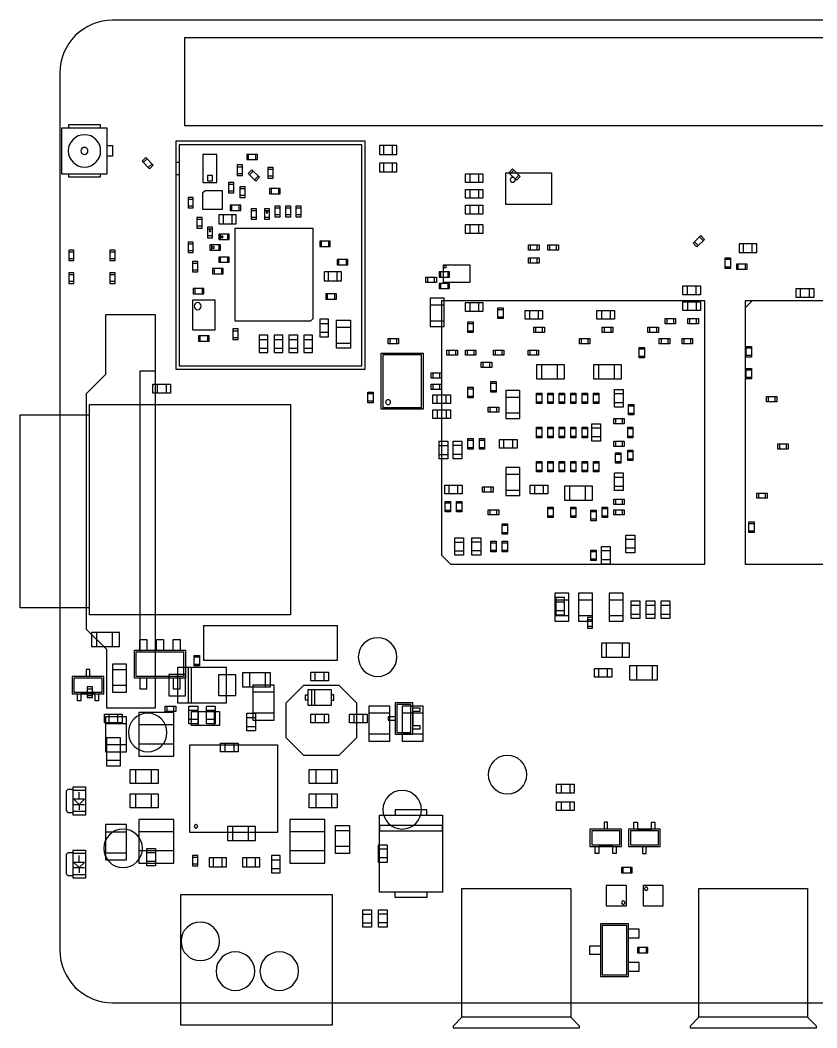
# Model space of a CAD drawing. Header units: centimetres. Extents: x 13.7 to 100.6, y 5.5 to 64.7.
# Drawn here: x 13.72 to 18.26, y 27.96 to 33.71 of the extents above; entities that cross this region are included whole.
import ezdxf

# ---------------------------------------------------------------- set-up
doc = ezdxf.new("R2010")
doc.units = ezdxf.units.CM
doc.header["$LTSCALE"] = 25.4
doc.layers.add('Electronics', color=7, linetype='Continuous', true_color=0xd2359c)

msp = doc.modelspace()

# ---------------------------------------------------------------- linework, layer by layer
at = {"layer": 'Electronics'}
for points in [[(14.2452, 28.1072), (22.1452, 28.1072, 0.414214), (22.4452, 28.4072), (22.4452, 33.4072, 0.414214), (22.1452, 33.7072), (14.2452, 33.7072, 0.414214), (13.9452, 33.4072), (13.9452, 28.4072, 0.414214)], [(15.1302, 32.6122, 1), (15.1202, 32.6122, 1)], [(14.8052, 32.5072, 1), (14.7952, 32.5072, 1)], [(14.8752, 32.4722, 1), (14.8652, 32.4722, 1)], [(14.8252, 32.4122, 1), (14.8152, 32.4122, 1)], [(16.1473, 32.3022, 1), (16.1332, 32.3022, 1)], [(14.7502, 32.0772, 1), (14.7102, 32.0772, 1)], [(15.8294, 31.5297, 1), (15.8011, 31.5297, 1)], [(14.7302, 29.1122, 1), (14.7102, 29.1122, 1)], [(17.2952, 28.7572, 1), (17.2752, 28.7572, 1)], [(17.1652, 28.6772, 1), (17.1452, 28.6772, 1)]]:
    msp.add_lwpolyline(points, format="xyb", close=True, dxfattribs=at)
for points in [[(14.6552, 33.1072), (19.7352, 33.1072), (19.7352, 33.6072), (14.6552, 33.6072), (14.6552, 33.1072)], [(14.2152, 32.8322), (14.2152, 33.0922), (13.9552, 33.0922), (13.9552, 32.8322), (14.2152, 32.8322)], [(13.9952, 33.0922), (13.9952, 33.1122), (14.1752, 33.1122), (14.1752, 33.0922)], [(14.2152, 32.9922), (14.2452, 32.9922), (14.2452, 32.9322), (14.2152, 32.9322)], [(14.6052, 31.7172), (15.6852, 31.7172), (15.6852, 33.0172), (14.6052, 33.0172), (14.6052, 31.7172)], [(14.6252, 31.7372), (15.6652, 31.7372), (15.6652, 32.9972), (14.6252, 32.9972), (14.6252, 31.7372)], [(15.7652, 32.9922), (15.7652, 32.9422), (15.8652, 32.9422), (15.8652, 32.9922), (15.7652, 32.9922)], [(15.7902, 32.9422), (15.7902, 32.9922)], [(15.8402, 32.9422), (15.8402, 32.9922)], [(14.4134, 32.9028), (14.4559, 32.8604), (14.4771, 32.8816), (14.4346, 32.924), (14.4134, 32.9028)], [(14.4205, 32.8958), (14.4417, 32.917)], [(14.8402, 32.9422), (14.7602, 32.9422), (14.7602, 32.7822), (14.8402, 32.7822), (14.8402, 32.9422)], [(15.0702, 32.9422), (15.0102, 32.9422), (15.0102, 32.9122), (15.0702, 32.9122), (15.0702, 32.9422)], [(15.0202, 32.9122), (15.0202, 32.9422)], [(15.0602, 32.9422), (15.0602, 32.9122)], [(14.47, 32.8887), (14.4488, 32.8675)], [(14.6052, 32.8972), (14.6252, 32.8972)], [(14.9852, 32.8222), (14.9852, 32.8822), (14.9552, 32.8822), (14.9552, 32.8222), (14.9852, 32.8222)], [(14.9552, 32.8722), (14.9852, 32.8722)], [(15.0821, 32.8116), (15.0396, 32.854), (15.0184, 32.8328), (15.0609, 32.7904), (15.0821, 32.8116)], [(15.1602, 32.8072), (15.1602, 32.8672), (15.1302, 32.8672), (15.1302, 32.8072), (15.1602, 32.8072)], [(15.1302, 32.8572), (15.1602, 32.8572)], [(15.7652, 32.8922), (15.7652, 32.8422), (15.8652, 32.8422), (15.8652, 32.8922), (15.7652, 32.8922)], [(15.7902, 32.8422), (15.7902, 32.8922)], [(15.8402, 32.8422), (15.8402, 32.8922)], [(16.5671, 32.8166), (16.5246, 32.859), (16.5034, 32.8378), (16.5459, 32.7954), (16.5671, 32.8166)], [(16.5105, 32.8308), (16.5317, 32.852)], [(14.1752, 32.8322), (14.1752, 32.8122), (13.9952, 32.8122), (13.9952, 32.8322)], [(14.6052, 32.8272), (14.6252, 32.8272)], [(14.9852, 32.8322), (14.9552, 32.8322)], [(15.0255, 32.8258), (15.0467, 32.847)], [(15.075, 32.8187), (15.0538, 32.7975)], [(15.1602, 32.8172), (15.1302, 32.8172)], [(16.2552, 32.7822), (16.2552, 32.8322), (16.3552, 32.8322), (16.3552, 32.7822), (16.2552, 32.7822)], [(16.2802, 32.8322), (16.2802, 32.7822)], [(16.3302, 32.8322), (16.3302, 32.7822)], [(16.7452, 32.8372), (16.7452, 32.6572), (16.4852, 32.6572), (16.4852, 32.8372), (16.7452, 32.8372)], [(16.56, 32.8237), (16.5388, 32.8025)], [(14.7602, 32.7247), (14.7727, 32.7372), (14.8702, 32.7372), (14.8702, 32.6272), (14.7602, 32.6272), (14.7602, 32.7247)], [(14.9352, 32.7222), (14.9352, 32.7822), (14.9052, 32.7822), (14.9052, 32.7222), (14.9352, 32.7222)], [(14.9052, 32.7722), (14.9352, 32.7722)], [(14.9702, 32.7572), (14.9702, 32.6972), (15.0002, 32.6972), (15.0002, 32.7572), (14.9702, 32.7572)], [(14.9702, 32.7472), (15.0002, 32.7472)], [(15.1402, 32.7172), (15.2002, 32.7172), (15.2002, 32.7472), (15.1402, 32.7472), (15.1402, 32.7172)], [(15.1502, 32.7172), (15.1502, 32.7472)], [(15.1902, 32.7472), (15.1902, 32.7172)], [(16.2552, 32.6922), (16.2552, 32.7422), (16.3552, 32.7422), (16.3552, 32.6922), (16.2552, 32.6922)], [(16.2802, 32.7422), (16.2802, 32.6922)], [(16.3302, 32.7422), (16.3302, 32.6922)], [(14.6752, 32.6972), (14.6752, 32.6372), (14.7052, 32.6372), (14.7052, 32.6972), (14.6752, 32.6972)], [(14.6752, 32.6872), (14.7052, 32.6872)], [(14.9352, 32.7322), (14.9052, 32.7322)], [(15.0002, 32.7072), (14.9702, 32.7072)], [(14.7052, 32.6472), (14.6752, 32.6472)], [(14.9152, 32.6222), (14.9752, 32.6222), (14.9752, 32.6522), (14.9152, 32.6522), (14.9152, 32.6222)], [(14.9252, 32.6222), (14.9252, 32.6522)], [(14.9652, 32.6522), (14.9652, 32.6222)], [(15.0352, 32.6322), (15.0352, 32.5722), (15.0652, 32.5722), (15.0652, 32.6322), (15.0352, 32.6322)], [(15.0352, 32.6222), (15.0652, 32.6222)], [(15.1102, 32.6322), (15.1102, 32.5722), (15.1402, 32.5722), (15.1402, 32.6322), (15.1102, 32.6322)], [(15.1102, 32.6222), (15.1402, 32.6222)], [(15.2002, 32.5872), (15.2002, 32.6472), (15.1702, 32.6472), (15.1702, 32.5872), (15.2002, 32.5872)], [(15.1702, 32.6372), (15.2002, 32.6372)], [(15.2602, 32.5872), (15.2602, 32.6472), (15.2302, 32.6472), (15.2302, 32.5872), (15.2602, 32.5872)], [(15.2302, 32.6372), (15.2602, 32.6372)], [(15.3202, 32.5872), (15.3202, 32.6472), (15.2902, 32.6472), (15.2902, 32.5872), (15.3202, 32.5872)], [(15.2902, 32.6372), (15.3202, 32.6372)], [(16.2552, 32.6022), (16.2552, 32.6522), (16.3552, 32.6522), (16.3552, 32.6022), (16.2552, 32.6022)], [(16.2802, 32.6522), (16.2802, 32.6022)], [(16.3302, 32.6522), (16.3302, 32.6022)], [(14.7552, 32.5222), (14.7552, 32.5822), (14.7252, 32.5822), (14.7252, 32.5222), (14.7552, 32.5222)], [(14.7252, 32.5722), (14.7552, 32.5722)], [(14.9502, 32.5472), (14.9502, 32.5972), (14.8502, 32.5972), (14.8502, 32.5472), (14.9502, 32.5472)], [(14.8752, 32.5972), (14.8752, 32.5472)], [(14.9252, 32.5972), (14.9252, 32.5472)], [(15.0652, 32.5822), (15.0352, 32.5822)], [(15.1402, 32.5822), (15.1102, 32.5822)], [(15.2002, 32.5972), (15.1702, 32.5972)], [(15.2602, 32.5972), (15.2302, 32.5972)], [(15.3202, 32.5972), (15.2902, 32.5972)], [(14.7552, 32.5322), (14.7252, 32.5322)], [(14.7852, 32.5272), (14.7852, 32.4672), (14.8152, 32.4672), (14.8152, 32.5272), (14.7852, 32.5272)], [(14.7852, 32.5172), (14.8152, 32.5172)], [(15.3887, 32.5207), (14.9417, 32.5207), (14.9417, 31.9937), (15.3753, 31.9937), (15.3887, 32.0072), (15.3887, 32.5207)], [(16.2552, 32.4922), (16.2552, 32.5422), (16.3552, 32.5422), (16.3552, 32.4922), (16.2552, 32.4922)], [(16.2802, 32.5422), (16.2802, 32.4922)], [(16.3302, 32.5422), (16.3302, 32.4922)], [(14.8152, 32.4772), (14.7852, 32.4772)], [(14.8502, 32.4572), (14.9102, 32.4572), (14.9102, 32.4872), (14.8502, 32.4872), (14.8502, 32.4572)], [(14.8602, 32.4572), (14.8602, 32.4872)], [(14.9002, 32.4872), (14.9002, 32.4572)], [(17.5746, 32.4154), (17.6171, 32.4578), (17.5959, 32.479), (17.5534, 32.4366), (17.5746, 32.4154)], [(17.5888, 32.472), (17.61, 32.4508)], [(13.9952, 32.3972), (13.9952, 32.3372), (14.0252, 32.3372), (14.0252, 32.3972), (13.9952, 32.3972)], [(14.2302, 32.3972), (14.2302, 32.3372), (14.2602, 32.3372), (14.2602, 32.3972), (14.2302, 32.3972)], [(14.6752, 32.4422), (14.6752, 32.3822), (14.7052, 32.3822), (14.7052, 32.4422), (14.6752, 32.4422)], [(14.6752, 32.4322), (14.7052, 32.4322)], [(14.7052, 32.3922), (14.6752, 32.3922)], [(14.8002, 32.3972), (14.8602, 32.3972), (14.8602, 32.4272), (14.8002, 32.4272), (14.8002, 32.3972)], [(14.8102, 32.3972), (14.8102, 32.4272)], [(14.8502, 32.4272), (14.8502, 32.3972)], [(15.4252, 32.4172), (15.4852, 32.4172), (15.4852, 32.4472), (15.4252, 32.4472), (15.4252, 32.4172)], [(15.4352, 32.4172), (15.4352, 32.4472)], [(15.4752, 32.4472), (15.4752, 32.4172)], [(16.6752, 32.3972), (16.6152, 32.3972), (16.6152, 32.4272), (16.6752, 32.4272), (16.6752, 32.3972)], [(16.6252, 32.4272), (16.6252, 32.3972)], [(16.6652, 32.3972), (16.6652, 32.4272)], [(16.7852, 32.3972), (16.7252, 32.3972), (16.7252, 32.4272), (16.7852, 32.4272), (16.7852, 32.3972)], [(16.7352, 32.4272), (16.7352, 32.3972)], [(16.7752, 32.3972), (16.7752, 32.4272)], [(17.5817, 32.4225), (17.5605, 32.4437)], [(17.8152, 32.4322), (17.8152, 32.3822), (17.9152, 32.3822), (17.9152, 32.4322), (17.8152, 32.4322)], [(17.8402, 32.3822), (17.8402, 32.4322)], [(17.8902, 32.3822), (17.8902, 32.4322)], [(13.9952, 32.3872), (14.0252, 32.3872)], [(14.0252, 32.3472), (13.9952, 32.3472)], [(14.2302, 32.3872), (14.2602, 32.3872)], [(14.2602, 32.3472), (14.2302, 32.3472)], [(14.9102, 32.3572), (14.8502, 32.3572), (14.8502, 32.3272), (14.9102, 32.3272), (14.9102, 32.3572)], [(14.8602, 32.3272), (14.8602, 32.3572)], [(14.9002, 32.3572), (14.9002, 32.3272)], [(15.5252, 32.3122), (15.5852, 32.3122), (15.5852, 32.3422), (15.5252, 32.3422), (15.5252, 32.3122)], [(15.5352, 32.3122), (15.5352, 32.3422)], [(15.5752, 32.3422), (15.5752, 32.3122)], [(16.6752, 32.3222), (16.6152, 32.3222), (16.6152, 32.3522), (16.6752, 32.3522), (16.6752, 32.3222)], [(16.6252, 32.3522), (16.6252, 32.3222)], [(16.6652, 32.3222), (16.6652, 32.3522)], [(17.7352, 32.2922), (17.7352, 32.3522), (17.7652, 32.3522), (17.7652, 32.2922), (17.7352, 32.2922)], [(17.7652, 32.3422), (17.7352, 32.3422)], [(14.7002, 32.3322), (14.7002, 32.2722), (14.7302, 32.2722), (14.7302, 32.3322), (14.7002, 32.3322)], [(14.7002, 32.3222), (14.7302, 32.3222)], [(14.7302, 32.2822), (14.7002, 32.2822)], [(14.8752, 32.2922), (14.8152, 32.2922), (14.8152, 32.2622), (14.8752, 32.2622), (14.8752, 32.2922)], [(14.8252, 32.2622), (14.8252, 32.2922)], [(14.8652, 32.2922), (14.8652, 32.2622)], [(16.2802, 32.3122), (16.2802, 32.2122), (16.1302, 32.2122), (16.1302, 32.3122), (16.2802, 32.3122)], [(17.7352, 32.3022), (17.7652, 32.3022)], [(17.8002, 32.2872), (17.8602, 32.2872), (17.8602, 32.3172), (17.8002, 32.3172), (17.8002, 32.2872)], [(17.8102, 32.2872), (17.8102, 32.3172)], [(17.8502, 32.3172), (17.8502, 32.2872)], [(13.9952, 32.2672), (13.9952, 32.2072), (14.0252, 32.2072), (14.0252, 32.2672), (13.9952, 32.2672)], [(13.9952, 32.2572), (14.0252, 32.2572)], [(14.2302, 32.2672), (14.2302, 32.2072), (14.2602, 32.2072), (14.2602, 32.2672), (14.2302, 32.2672)], [(14.2302, 32.2572), (14.2602, 32.2572)], [(15.4502, 32.2722), (15.4502, 32.2222), (15.5502, 32.2222), (15.5502, 32.2722), (15.4502, 32.2722)], [(15.4752, 32.2222), (15.4752, 32.2722)], [(15.5252, 32.2222), (15.5252, 32.2722)], [(16.0302, 32.2422), (16.0902, 32.2422), (16.0902, 32.2122), (16.0302, 32.2122), (16.0302, 32.2422)], [(16.0402, 32.2422), (16.0402, 32.2122)], [(16.0802, 32.2122), (16.0802, 32.2422)], [(16.1652, 32.2722), (16.1052, 32.2722), (16.1052, 32.2422), (16.1652, 32.2422), (16.1652, 32.2722)], [(16.1152, 32.2422), (16.1152, 32.2722)], [(16.1552, 32.2722), (16.1552, 32.2422)], [(14.0252, 32.2172), (13.9952, 32.2172)], [(14.2602, 32.2172), (14.2302, 32.2172)], [(14.7652, 32.1772), (14.7052, 32.1772), (14.7052, 32.1472), (14.7652, 32.1472), (14.7652, 32.1772)], [(14.7152, 32.1472), (14.7152, 32.1772)], [(14.7552, 32.1772), (14.7552, 32.1472)], [(16.1652, 32.2072), (16.1052, 32.2072), (16.1052, 32.1772), (16.1652, 32.1772), (16.1652, 32.2072)], [(16.1152, 32.1772), (16.1152, 32.2072)], [(16.1552, 32.2072), (16.1552, 32.1772)], [(17.5952, 32.1922), (17.5952, 32.1422), (17.4952, 32.1422), (17.4952, 32.1922), (17.5952, 32.1922)], [(17.5202, 32.1422), (17.5202, 32.1922)], [(17.5702, 32.1422), (17.5702, 32.1922)], [(18.2402, 32.1772), (18.2402, 32.1272), (18.1402, 32.1272), (18.1402, 32.1772), (18.2402, 32.1772)], [(18.1652, 32.1272), (18.1652, 32.1772)], [(18.2152, 32.1272), (18.2152, 32.1772)], [(14.7002, 31.9422), (14.8302, 31.9422), (14.8302, 32.1122), (14.7002, 32.1122), (14.7002, 31.9422)], [(15.4602, 32.1172), (15.5202, 32.1172), (15.5202, 32.1472), (15.4602, 32.1472), (15.4602, 32.1172)], [(15.4702, 32.1172), (15.4702, 32.1472)], [(15.5102, 32.1472), (15.5102, 32.1172)], [(16.0552, 32.1222), (16.0552, 31.9622), (16.1352, 31.9622), (16.1352, 32.1222), (16.0552, 32.1222)], [(17.6202, 30.6072), (17.6202, 32.1072), (16.1202, 32.1072), (16.1202, 30.6578), (16.1708, 30.6072), (17.6202, 30.6072)], [(17.8502, 32.1072), (17.8502, 32.0672), (17.8902, 32.1072), (17.8502, 32.1072)], [(17.8502, 30.6072), (19.0002, 30.6072), (19.0002, 32.1072), (17.8502, 32.1072), (17.8502, 30.6072)], [(16.1352, 32.0822), (16.0552, 32.0822)], [(16.2552, 32.0472), (16.2552, 32.0972), (16.3552, 32.0972), (16.3552, 32.0472), (16.2552, 32.0472)], [(16.2802, 32.0972), (16.2802, 32.0472)], [(16.3302, 32.0972), (16.3302, 32.0472)], [(16.4402, 32.0072), (16.4402, 32.0672), (16.4702, 32.0672), (16.4702, 32.0072), (16.4402, 32.0072)], [(16.4702, 32.0572), (16.4402, 32.0572)], [(16.5952, 32.0022), (16.5952, 32.0522), (16.6952, 32.0522), (16.6952, 32.0022), (16.5952, 32.0022)], [(16.6202, 32.0522), (16.6202, 32.0022)], [(16.6702, 32.0522), (16.6702, 32.0022)], [(17.0052, 32.0022), (17.0052, 32.0522), (17.1052, 32.0522), (17.1052, 32.0022), (17.0052, 32.0022)], [(17.0302, 32.0522), (17.0302, 32.0022)], [(17.0802, 32.0522), (17.0802, 32.0022)], [(17.4952, 32.0522), (17.4952, 32.1022), (17.5952, 32.1022), (17.5952, 32.0522), (17.4952, 32.0522)], [(17.5202, 32.1022), (17.5202, 32.0522)], [(17.5702, 32.1022), (17.5702, 32.0522)], [(14.4902, 32.0272), (14.2052, 32.0272), (14.2052, 31.6872), (14.0952, 31.5772), (14.0952, 30.2372), (14.2102, 30.1222), (14.2102, 29.7872), (14.4902, 29.7872), (14.4902, 32.0272)], [(15.4252, 31.9022), (15.4752, 31.9022), (15.4752, 32.0022), (15.4252, 32.0022), (15.4252, 31.9022)], [(15.6002, 31.9972), (15.6002, 31.8372), (15.5202, 31.8372), (15.5202, 31.9972), (15.6002, 31.9972)], [(16.1352, 31.9922), (16.0552, 31.9922)], [(16.4402, 32.0172), (16.4702, 32.0172)], [(17.4527, 31.9772), (17.3927, 31.9772), (17.3927, 32.0072), (17.4527, 32.0072), (17.4527, 31.9772)], [(17.4027, 32.0072), (17.4027, 31.9772)], [(17.4427, 31.9772), (17.4427, 32.0072)], [(17.5227, 32.0072), (17.5827, 32.0072), (17.5827, 31.9772), (17.5227, 31.9772), (17.5227, 32.0072)], [(17.5327, 32.0072), (17.5327, 31.9772)], [(17.5727, 31.9772), (17.5727, 32.0072)], [(14.9302, 31.9472), (14.9302, 31.8872), (14.9602, 31.8872), (14.9602, 31.9472), (14.9302, 31.9472)], [(14.9302, 31.9372), (14.9602, 31.9372)], [(15.4752, 31.9772), (15.4252, 31.9772)], [(15.5202, 31.9572), (15.6002, 31.9572)], [(16.2702, 31.9272), (16.2702, 31.9872), (16.3002, 31.9872), (16.3002, 31.9272), (16.2702, 31.9272)], [(16.3002, 31.9772), (16.2702, 31.9772)], [(16.2702, 31.9372), (16.3002, 31.9372)], [(16.6452, 31.9572), (16.7052, 31.9572), (16.7052, 31.9272), (16.6452, 31.9272), (16.6452, 31.9572)], [(16.6552, 31.9572), (16.6552, 31.9272)], [(16.6952, 31.9272), (16.6952, 31.9572)], [(17.0352, 31.9572), (17.0952, 31.9572), (17.0952, 31.9272), (17.0352, 31.9272), (17.0352, 31.9572)], [(17.0452, 31.9572), (17.0452, 31.9272)], [(17.0852, 31.9272), (17.0852, 31.9572)], [(17.2952, 31.9572), (17.3552, 31.9572), (17.3552, 31.9272), (17.2952, 31.9272), (17.2952, 31.9572)], [(17.3052, 31.9572), (17.3052, 31.9272)], [(17.3452, 31.9272), (17.3452, 31.9572)], [(14.7952, 31.9072), (14.7352, 31.9072), (14.7352, 31.8772), (14.7952, 31.8772), (14.7952, 31.9072)], [(14.7452, 31.8772), (14.7452, 31.9072)], [(14.7852, 31.9072), (14.7852, 31.8772)], [(14.9602, 31.8972), (14.9302, 31.8972)], [(15.1302, 31.9122), (15.0802, 31.9122), (15.0802, 31.8122), (15.1302, 31.8122), (15.1302, 31.9122)], [(15.0802, 31.8872), (15.1302, 31.8872)], [(15.2152, 31.9122), (15.1652, 31.9122), (15.1652, 31.8122), (15.2152, 31.8122), (15.2152, 31.9122)], [(15.1652, 31.8872), (15.2152, 31.8872)], [(15.3002, 31.9122), (15.2502, 31.9122), (15.2502, 31.8122), (15.3002, 31.8122), (15.3002, 31.9122)], [(15.2502, 31.8872), (15.3002, 31.8872)], [(15.3852, 31.9122), (15.3352, 31.9122), (15.3352, 31.8122), (15.3852, 31.8122), (15.3852, 31.9122)], [(15.3352, 31.8872), (15.3852, 31.8872)], [(15.4752, 31.9272), (15.4252, 31.9272)], [(15.8752, 31.8622), (15.8152, 31.8622), (15.8152, 31.8922), (15.8752, 31.8922), (15.8752, 31.8622)], [(15.8252, 31.8922), (15.8252, 31.8622)], [(15.8652, 31.8622), (15.8652, 31.8922)], [(16.9652, 31.8622), (16.9052, 31.8622), (16.9052, 31.8922), (16.9652, 31.8922), (16.9652, 31.8622)], [(16.9152, 31.8922), (16.9152, 31.8622)], [(16.9552, 31.8622), (16.9552, 31.8922)], [(17.3602, 31.8922), (17.4202, 31.8922), (17.4202, 31.8622), (17.3602, 31.8622), (17.3602, 31.8922)], [(17.3702, 31.8922), (17.3702, 31.8622)], [(17.4102, 31.8622), (17.4102, 31.8922)], [(17.5502, 31.8622), (17.4902, 31.8622), (17.4902, 31.8922), (17.5502, 31.8922), (17.5502, 31.8622)], [(17.5002, 31.8922), (17.5002, 31.8622)], [(17.5402, 31.8622), (17.5402, 31.8922)], [(15.0802, 31.8372), (15.1302, 31.8372)], [(15.1652, 31.8372), (15.2152, 31.8372)], [(15.2502, 31.8372), (15.3002, 31.8372)], [(15.3352, 31.8372), (15.3852, 31.8372)], [(15.5202, 31.8672), (15.6002, 31.8672)], [(16.2102, 31.7972), (16.1502, 31.7972), (16.1502, 31.8272), (16.2102, 31.8272), (16.2102, 31.7972)], [(16.1602, 31.8272), (16.1602, 31.7972)], [(16.2002, 31.7972), (16.2002, 31.8272)], [(16.2552, 31.8272), (16.3152, 31.8272), (16.3152, 31.7972), (16.2552, 31.7972), (16.2552, 31.8272)], [(16.2652, 31.8272), (16.2652, 31.7972)], [(16.3052, 31.7972), (16.3052, 31.8272)], [(16.4152, 31.8272), (16.4752, 31.8272), (16.4752, 31.7972), (16.4152, 31.7972), (16.4152, 31.8272)], [(16.4252, 31.8272), (16.4252, 31.7972)], [(16.4652, 31.7972), (16.4652, 31.8272)], [(16.6127, 31.8272), (16.6727, 31.8272), (16.6727, 31.7972), (16.6127, 31.7972), (16.6127, 31.8272)], [(16.6227, 31.8272), (16.6227, 31.7972)], [(16.6627, 31.7972), (16.6627, 31.8272)], [(17.2752, 31.8422), (17.2752, 31.7822), (17.2452, 31.7822), (17.2452, 31.8422), (17.2752, 31.8422)], [(17.2752, 31.8322), (17.2452, 31.8322)], [(17.8852, 31.8472), (17.8852, 31.7872), (17.8552, 31.7872), (17.8552, 31.8472), (17.8852, 31.8472)], [(17.8852, 31.8372), (17.8552, 31.8372)], [(16.0152, 31.4897), (15.7752, 31.4897), (15.7752, 31.8097), (16.0152, 31.8097), (16.0152, 31.4897), (16.0052, 31.4897)], [(16.0052, 31.4997), (16.0052, 31.7997), (15.7852, 31.7997), (15.7852, 31.4997), (16.0052, 31.4997)], [(17.2452, 31.7922), (17.2752, 31.7922)], [(17.8552, 31.7972), (17.8852, 31.7972)], [(14.4902, 31.7072), (14.4002, 31.7072), (14.4002, 30.1072), (14.4902, 30.1072)], [(16.3452, 31.7572), (16.4052, 31.7572), (16.4052, 31.7272), (16.3452, 31.7272), (16.3452, 31.7572)], [(16.3552, 31.7572), (16.3552, 31.7272)], [(16.3952, 31.7272), (16.3952, 31.7572)], [(16.8202, 31.7422), (16.6602, 31.7422), (16.6602, 31.6622), (16.8202, 31.6622), (16.8202, 31.7422)], [(16.6902, 31.6622), (16.6902, 31.7422)], [(16.7802, 31.6622), (16.7802, 31.7422)], [(17.1452, 31.7422), (16.9852, 31.7422), (16.9852, 31.6622), (17.1452, 31.6622), (17.1452, 31.7422)], [(17.0152, 31.6622), (17.0152, 31.7422)], [(17.1052, 31.6622), (17.1052, 31.7422)], [(17.8852, 31.7222), (17.8852, 31.6622), (17.8552, 31.6622), (17.8552, 31.7222), (17.8852, 31.7222)], [(17.8852, 31.7122), (17.8552, 31.7122)], [(16.1202, 31.6672), (16.0602, 31.6672), (16.0602, 31.6972), (16.1202, 31.6972), (16.1202, 31.6672)], [(16.0702, 31.6972), (16.0702, 31.6672)], [(16.1102, 31.6672), (16.1102, 31.6972)], [(16.4302, 31.6472), (16.4302, 31.5872), (16.4002, 31.5872), (16.4002, 31.6472), (16.4302, 31.6472)], [(17.8552, 31.6722), (17.8852, 31.6722)], [(14.4752, 31.5822), (14.4752, 31.6322), (14.5752, 31.6322), (14.5752, 31.5822), (14.4752, 31.5822)], [(14.5002, 31.6322), (14.5002, 31.5822)], [(14.5502, 31.6322), (14.5502, 31.5822)], [(15.7002, 31.5272), (15.7002, 31.5872), (15.7302, 31.5872), (15.7302, 31.5272), (15.7002, 31.5272)], [(16.1202, 31.6022), (16.0602, 31.6022), (16.0602, 31.6322), (16.1202, 31.6322), (16.1202, 31.6022)], [(16.0702, 31.6322), (16.0702, 31.6022)], [(16.1102, 31.6022), (16.1102, 31.6322)], [(16.2702, 31.5547), (16.2702, 31.6147), (16.3002, 31.6147), (16.3002, 31.5547), (16.2702, 31.5547)], [(16.3002, 31.6047), (16.2702, 31.6047)], [(16.4302, 31.6372), (16.4002, 31.6372)], [(16.4002, 31.5972), (16.4302, 31.5972)], [(16.4852, 31.5972), (16.4852, 31.4372), (16.5652, 31.4372), (16.5652, 31.5972), (16.4852, 31.5972)], [(17.1052, 31.6022), (17.1552, 31.6022), (17.1552, 31.5022), (17.1052, 31.5022), (17.1052, 31.6022)], [(15.7302, 31.5772), (15.7002, 31.5772)], [(15.7002, 31.5372), (15.7302, 31.5372)], [(16.1702, 31.5722), (16.1702, 31.5222), (16.0702, 31.5222), (16.0702, 31.5722), (16.1702, 31.5722)], [(16.0952, 31.5222), (16.0952, 31.5722)], [(16.1452, 31.5222), (16.1452, 31.5722)], [(16.2702, 31.5647), (16.3002, 31.5647)], [(16.5652, 31.5572), (16.4852, 31.5572)], [(16.6602, 31.5222), (16.6602, 31.5822), (16.6902, 31.5822), (16.6902, 31.5222), (16.6602, 31.5222)], [(16.6902, 31.5722), (16.6602, 31.5722)], [(16.6602, 31.5322), (16.6902, 31.5322)], [(16.7552, 31.5822), (16.7552, 31.5222), (16.7252, 31.5222), (16.7252, 31.5822), (16.7552, 31.5822)], [(16.7552, 31.5722), (16.7252, 31.5722)], [(16.7252, 31.5322), (16.7552, 31.5322)], [(16.7902, 31.5222), (16.7902, 31.5822), (16.8202, 31.5822), (16.8202, 31.5222), (16.7902, 31.5222)], [(16.8202, 31.5722), (16.7902, 31.5722)], [(16.7902, 31.5322), (16.8202, 31.5322)], [(16.8852, 31.5822), (16.8852, 31.5222), (16.8552, 31.5222), (16.8552, 31.5822), (16.8852, 31.5822)], [(16.8852, 31.5722), (16.8552, 31.5722)], [(16.8552, 31.5322), (16.8852, 31.5322)], [(16.9502, 31.5822), (16.9502, 31.5222), (16.9202, 31.5222), (16.9202, 31.5822), (16.9502, 31.5822)], [(16.9502, 31.5722), (16.9202, 31.5722)], [(16.9202, 31.5322), (16.9502, 31.5322)], [(16.9852, 31.5222), (16.9852, 31.5822), (17.0152, 31.5822), (17.0152, 31.5222), (16.9852, 31.5222)], [(17.0152, 31.5722), (16.9852, 31.5722)], [(16.9852, 31.5322), (17.0152, 31.5322)], [(17.1552, 31.5772), (17.1052, 31.5772)], [(17.9702, 31.5622), (18.0302, 31.5622), (18.0302, 31.5322), (17.9702, 31.5322), (17.9702, 31.5622)], [(17.9802, 31.5622), (17.9802, 31.5322)], [(18.0202, 31.5322), (18.0202, 31.5622)], [(14.1137, 30.3182), (14.1137, 31.5172), (15.2587, 31.5172), (15.2587, 30.3182), (14.1137, 30.3182)], [(16.0702, 31.4372), (16.0702, 31.4872), (16.1702, 31.4872), (16.1702, 31.4372), (16.0702, 31.4372)], [(16.0952, 31.4872), (16.0952, 31.4372)], [(16.1452, 31.4872), (16.1452, 31.4372)], [(16.3852, 31.5022), (16.4452, 31.5022), (16.4452, 31.4722), (16.3852, 31.4722), (16.3852, 31.5022)], [(16.3952, 31.5022), (16.3952, 31.4722)], [(16.4352, 31.4722), (16.4352, 31.5022)], [(17.1552, 31.5272), (17.1052, 31.5272)], [(17.1852, 31.4572), (17.1852, 31.5172), (17.2152, 31.5172), (17.2152, 31.4572), (17.1852, 31.4572)], [(17.2152, 31.5072), (17.1852, 31.5072)], [(14.1137, 30.3582), (13.7187, 30.3582), (13.7187, 31.4582), (14.1137, 31.4582)], [(16.5652, 31.4672), (16.4852, 31.4672)], [(17.1602, 31.4072), (17.1002, 31.4072), (17.1002, 31.4372), (17.1602, 31.4372), (17.1602, 31.4072)], [(17.1102, 31.4372), (17.1102, 31.4072)], [(17.1502, 31.4072), (17.1502, 31.4372)], [(17.1852, 31.4672), (17.2152, 31.4672)], [(16.6902, 31.3872), (16.6902, 31.3272), (16.6602, 31.3272), (16.6602, 31.3872), (16.6902, 31.3872)], [(16.6902, 31.3772), (16.6602, 31.3772)], [(16.7252, 31.3272), (16.7252, 31.3872), (16.7552, 31.3872), (16.7552, 31.3272), (16.7252, 31.3272)], [(16.7552, 31.3772), (16.7252, 31.3772)], [(16.8202, 31.3872), (16.8202, 31.3272), (16.7902, 31.3272), (16.7902, 31.3872), (16.8202, 31.3872)], [(16.8202, 31.3772), (16.7902, 31.3772)], [(16.8552, 31.3272), (16.8552, 31.3872), (16.8852, 31.3872), (16.8852, 31.3272), (16.8552, 31.3272)], [(16.8852, 31.3772), (16.8552, 31.3772)], [(16.9502, 31.3872), (16.9502, 31.3272), (16.9202, 31.3272), (16.9202, 31.3872), (16.9502, 31.3872)], [(16.9502, 31.3772), (16.9202, 31.3772)], [(16.9752, 31.4072), (17.0252, 31.4072), (17.0252, 31.3072), (16.9752, 31.3072), (16.9752, 31.4072)], [(17.0252, 31.3822), (16.9752, 31.3822)], [(17.2102, 31.3872), (17.2102, 31.3272), (17.1802, 31.3272), (17.1802, 31.3872), (17.2102, 31.3872)], [(17.2102, 31.3772), (17.1802, 31.3772)], [(16.1552, 31.2072), (16.1052, 31.2072), (16.1052, 31.3072), (16.1552, 31.3072), (16.1552, 31.2072)], [(16.1852, 31.3072), (16.2352, 31.3072), (16.2352, 31.2072), (16.1852, 31.2072), (16.1852, 31.3072)], [(16.3002, 31.3222), (16.3002, 31.2622), (16.2702, 31.2622), (16.2702, 31.3222), (16.3002, 31.3222)], [(16.3002, 31.3122), (16.2702, 31.3122)], [(16.3652, 31.3222), (16.3652, 31.2622), (16.3352, 31.2622), (16.3352, 31.3222), (16.3652, 31.3222)], [(16.3652, 31.3122), (16.3352, 31.3122)], [(16.5502, 31.3172), (16.5502, 31.2672), (16.4502, 31.2672), (16.4502, 31.3172), (16.5502, 31.3172)], [(16.4752, 31.2672), (16.4752, 31.3172)], [(16.5252, 31.2672), (16.5252, 31.3172)], [(16.6602, 31.3372), (16.6902, 31.3372)], [(16.7252, 31.3372), (16.7552, 31.3372)], [(16.7902, 31.3372), (16.8202, 31.3372)], [(16.8552, 31.3372), (16.8852, 31.3372)], [(16.9202, 31.3372), (16.9502, 31.3372)], [(17.0252, 31.3322), (16.9752, 31.3322)], [(17.1002, 31.3072), (17.1602, 31.3072), (17.1602, 31.2772), (17.1002, 31.2772), (17.1002, 31.3072)], [(17.1102, 31.3072), (17.1102, 31.2772)], [(17.1502, 31.2772), (17.1502, 31.3072)], [(17.1802, 31.3372), (17.2102, 31.3372)], [(16.1052, 31.2822), (16.1552, 31.2822)], [(16.2352, 31.2822), (16.1852, 31.2822)], [(16.2702, 31.2722), (16.3002, 31.2722)], [(16.3352, 31.2722), (16.3652, 31.2722)], [(17.1102, 31.1822), (17.1102, 31.2422), (17.1402, 31.2422), (17.1402, 31.1822), (17.1102, 31.1822)], [(17.1802, 31.1972), (17.1802, 31.2572), (17.2102, 31.2572), (17.2102, 31.1972), (17.1802, 31.1972)], [(17.2102, 31.2472), (17.1802, 31.2472)], [(18.0952, 31.2622), (18.0352, 31.2622), (18.0352, 31.2922), (18.0952, 31.2922), (18.0952, 31.2622)], [(18.0452, 31.2922), (18.0452, 31.2622)], [(18.0852, 31.2622), (18.0852, 31.2922)], [(16.1052, 31.2322), (16.1552, 31.2322)], [(16.2352, 31.2322), (16.1852, 31.2322)], [(16.6602, 31.1322), (16.6602, 31.1922), (16.6902, 31.1922), (16.6902, 31.1322), (16.6602, 31.1322)], [(16.7552, 31.1922), (16.7552, 31.1322), (16.7252, 31.1322), (16.7252, 31.1922), (16.7552, 31.1922)], [(16.7902, 31.1322), (16.7902, 31.1922), (16.8202, 31.1922), (16.8202, 31.1322), (16.7902, 31.1322)], [(16.8852, 31.1922), (16.8852, 31.1322), (16.8552, 31.1322), (16.8552, 31.1922), (16.8852, 31.1922)], [(16.9202, 31.1322), (16.9202, 31.1922), (16.9502, 31.1922), (16.9502, 31.1322), (16.9202, 31.1322)], [(17.0152, 31.1922), (17.0152, 31.1322), (16.9852, 31.1322), (16.9852, 31.1922), (17.0152, 31.1922)], [(17.1402, 31.2322), (17.1102, 31.2322)], [(17.1102, 31.1922), (17.1402, 31.1922)], [(17.1802, 31.2072), (17.2102, 31.2072)], [(16.4852, 31.1572), (16.4852, 30.9972), (16.5652, 30.9972), (16.5652, 31.1572), (16.4852, 31.1572)], [(16.6902, 31.1822), (16.6602, 31.1822)], [(16.6602, 31.1422), (16.6902, 31.1422)], [(16.7552, 31.1822), (16.7252, 31.1822)], [(16.7252, 31.1422), (16.7552, 31.1422)], [(16.8202, 31.1822), (16.7902, 31.1822)], [(16.7902, 31.1422), (16.8202, 31.1422)], [(16.8852, 31.1822), (16.8552, 31.1822)], [(16.8552, 31.1422), (16.8852, 31.1422)], [(16.9502, 31.1822), (16.9202, 31.1822)], [(16.9202, 31.1422), (16.9502, 31.1422)], [(17.0152, 31.1822), (16.9852, 31.1822)], [(16.9852, 31.1422), (17.0152, 31.1422)], [(17.1552, 31.0272), (17.1052, 31.0272), (17.1052, 31.1272), (17.1552, 31.1272), (17.1552, 31.0272)], [(16.5652, 31.1172), (16.4852, 31.1172)], [(17.1052, 31.1022), (17.1552, 31.1022)], [(16.2377, 31.0572), (16.2377, 31.0072), (16.1377, 31.0072), (16.1377, 31.0572), (16.2377, 31.0572)], [(16.1627, 31.0072), (16.1627, 31.0572)], [(16.2127, 31.0072), (16.2127, 31.0572)], [(16.3527, 31.0472), (16.4127, 31.0472), (16.4127, 31.0172), (16.3527, 31.0172), (16.3527, 31.0472)], [(16.3627, 31.0472), (16.3627, 31.0172)], [(16.4027, 31.0172), (16.4027, 31.0472)], [(16.5652, 31.0272), (16.4852, 31.0272)], [(16.7252, 31.0572), (16.7252, 31.0072), (16.6252, 31.0072), (16.6252, 31.0572), (16.7252, 31.0572)], [(16.6502, 31.0072), (16.6502, 31.0572)], [(16.7002, 31.0072), (16.7002, 31.0572)], [(16.9802, 31.0522), (16.8202, 31.0522), (16.8202, 30.9722), (16.9802, 30.9722), (16.9802, 31.0522)], [(16.8502, 30.9722), (16.8502, 31.0522)], [(16.9402, 30.9722), (16.9402, 31.0522)], [(17.1052, 31.0522), (17.1552, 31.0522)], [(17.9752, 30.9822), (17.9152, 30.9822), (17.9152, 31.0122), (17.9752, 31.0122), (17.9752, 30.9822)], [(17.9252, 31.0122), (17.9252, 30.9822)], [(17.9652, 30.9822), (17.9652, 31.0122)], [(16.1702, 30.9647), (16.1702, 30.9047), (16.1402, 30.9047), (16.1402, 30.9647), (16.1702, 30.9647)], [(16.2352, 30.9647), (16.2352, 30.9047), (16.2052, 30.9047), (16.2052, 30.9647), (16.2352, 30.9647)], [(17.1602, 30.9472), (17.1002, 30.9472), (17.1002, 30.9772), (17.1602, 30.9772), (17.1602, 30.9472)], [(17.1102, 30.9772), (17.1102, 30.9472)], [(17.1502, 30.9472), (17.1502, 30.9772)], [(16.1702, 30.9547), (16.1402, 30.9547)], [(16.1402, 30.9147), (16.1702, 30.9147)], [(16.2352, 30.9547), (16.2052, 30.9547)], [(16.2052, 30.9147), (16.2352, 30.9147)], [(16.3852, 30.9172), (16.4452, 30.9172), (16.4452, 30.8872), (16.3852, 30.8872), (16.3852, 30.9172)], [(16.3952, 30.9172), (16.3952, 30.8872)], [(16.4352, 30.8872), (16.4352, 30.9172)], [(16.7252, 30.8722), (16.7252, 30.9322), (16.7552, 30.9322), (16.7552, 30.8722), (16.7252, 30.8722)], [(16.7552, 30.9222), (16.7252, 30.9222)], [(16.8552, 30.8722), (16.8552, 30.9322), (16.8852, 30.9322), (16.8852, 30.8722), (16.8552, 30.8722)], [(16.8852, 30.9222), (16.8552, 30.9222)], [(16.9702, 30.8547), (16.9702, 30.9147), (17.0002, 30.9147), (17.0002, 30.8547), (16.9702, 30.8547)], [(17.0002, 30.9047), (16.9702, 30.9047)], [(17.0352, 30.8722), (17.0352, 30.9322), (17.0652, 30.9322), (17.0652, 30.8722), (17.0352, 30.8722)], [(17.0652, 30.9222), (17.0352, 30.9222)], [(17.1002, 30.9172), (17.1602, 30.9172), (17.1602, 30.8872), (17.1002, 30.8872), (17.1002, 30.9172)], [(17.1102, 30.9172), (17.1102, 30.8872)], [(17.1502, 30.8872), (17.1502, 30.9172)], [(16.7252, 30.8822), (16.7552, 30.8822)], [(16.8552, 30.8822), (16.8852, 30.8822)], [(16.9702, 30.8647), (17.0002, 30.8647)], [(17.0352, 30.8822), (17.0652, 30.8822)], [(17.9002, 30.8472), (17.9002, 30.7872), (17.8702, 30.7872), (17.8702, 30.8472), (17.9002, 30.8472)], [(16.4652, 30.7772), (16.4652, 30.8372), (16.4952, 30.8372), (16.4952, 30.7772), (16.4652, 30.7772)], [(16.4952, 30.8272), (16.4652, 30.8272)], [(16.4652, 30.7872), (16.4952, 30.7872)], [(17.9002, 30.8372), (17.8702, 30.8372)], [(17.8702, 30.7972), (17.9002, 30.7972)], [(16.2452, 30.6572), (16.1952, 30.6572), (16.1952, 30.7572), (16.2452, 30.7572), (16.2452, 30.6572)], [(16.1952, 30.7322), (16.2452, 30.7322)], [(16.2927, 30.7572), (16.3427, 30.7572), (16.3427, 30.6572), (16.2927, 30.6572), (16.2927, 30.7572)], [(16.3427, 30.7322), (16.2927, 30.7322)], [(16.4302, 30.7372), (16.4302, 30.6772), (16.4002, 30.6772), (16.4002, 30.7372), (16.4302, 30.7372)], [(16.4302, 30.7272), (16.4002, 30.7272)], [(16.4952, 30.7372), (16.4952, 30.6772), (16.4652, 30.6772), (16.4652, 30.7372), (16.4952, 30.7372)], [(16.4952, 30.7272), (16.4652, 30.7272)], [(17.1702, 30.7722), (17.2202, 30.7722), (17.2202, 30.6722), (17.1702, 30.6722), (17.1702, 30.7722)], [(17.2202, 30.7472), (17.1702, 30.7472)], [(16.1952, 30.6822), (16.2452, 30.6822)], [(16.3427, 30.6822), (16.2927, 30.6822)], [(16.4002, 30.6872), (16.4302, 30.6872)], [(16.4652, 30.6872), (16.4952, 30.6872)], [(17.0002, 30.6872), (17.0002, 30.6272), (16.9702, 30.6272), (16.9702, 30.6872), (17.0002, 30.6872)], [(17.0002, 30.6772), (16.9702, 30.6772)], [(17.0302, 30.7072), (17.0802, 30.7072), (17.0802, 30.6072), (17.0302, 30.6072), (17.0302, 30.7072)], [(17.0802, 30.6822), (17.0302, 30.6822)], [(17.2202, 30.6972), (17.1702, 30.6972)], [(16.9702, 30.6372), (17.0002, 30.6372)], [(17.0802, 30.6322), (17.0302, 30.6322)], [(16.7652, 30.4422), (16.7652, 30.2822), (16.8452, 30.2822), (16.8452, 30.4422), (16.7652, 30.4422)], [(16.9002, 30.4422), (16.9002, 30.2822), (16.9802, 30.2822), (16.9802, 30.4422), (16.9002, 30.4422)], [(17.0752, 30.4422), (17.0752, 30.2822), (17.1552, 30.2822), (17.1552, 30.4422), (17.0752, 30.4422)], [(16.8452, 30.4022), (16.7652, 30.4022)], [(16.8202, 30.4172), (16.7702, 30.4172), (16.7702, 30.3172), (16.8202, 30.3172), (16.8202, 30.4172)], [(16.7702, 30.3922), (16.8202, 30.3922)], [(16.9802, 30.4022), (16.9002, 30.4022)], [(17.1552, 30.4022), (17.0752, 30.4022)], [(17.2502, 30.2972), (17.2002, 30.2972), (17.2002, 30.3972), (17.2502, 30.3972), (17.2502, 30.2972)], [(17.3352, 30.2972), (17.2852, 30.2972), (17.2852, 30.3972), (17.3352, 30.3972), (17.3352, 30.2972)], [(17.4202, 30.2972), (17.3702, 30.2972), (17.3702, 30.3972), (17.4202, 30.3972), (17.4202, 30.2972)], [(16.7702, 30.3422), (16.8202, 30.3422)], [(17.2002, 30.3722), (17.2502, 30.3722)], [(17.2852, 30.3722), (17.3352, 30.3722)], [(17.3702, 30.3722), (17.4202, 30.3722)], [(16.8452, 30.3122), (16.7652, 30.3122)], [(16.9802, 30.3122), (16.9002, 30.3122)], [(16.9502, 30.3022), (16.9502, 30.2422), (16.9802, 30.2422), (16.9802, 30.3022), (16.9502, 30.3022)], [(16.9502, 30.2922), (16.9802, 30.2922)], [(17.1552, 30.3122), (17.0752, 30.3122)], [(17.2002, 30.3222), (17.2502, 30.3222)], [(17.2852, 30.3222), (17.3352, 30.3222)], [(17.3702, 30.3222), (17.4202, 30.3222)], [(14.2852, 30.2172), (14.1252, 30.2172), (14.1252, 30.1372), (14.2852, 30.1372), (14.2852, 30.2172)], [(14.1552, 30.1372), (14.1552, 30.2172)], [(14.2452, 30.1372), (14.2452, 30.2172)], [(15.5252, 30.0572), (14.7652, 30.0572), (14.7652, 30.2572), (15.5252, 30.2572), (15.5252, 30.0572)], [(16.9802, 30.2522), (16.9502, 30.2522)], [(14.4002, 30.1172), (14.4002, 30.1772), (14.4402, 30.1772), (14.4402, 30.1172)], [(14.4952, 30.1172), (14.4952, 30.1772), (14.5352, 30.1772), (14.5352, 30.1172)], [(14.5902, 30.1172), (14.5902, 30.1772), (14.6302, 30.1772), (14.6302, 30.1172)], [(17.1902, 30.1572), (17.0302, 30.1572), (17.0302, 30.0772), (17.1902, 30.0772), (17.1902, 30.1572)], [(17.0602, 30.0772), (17.0602, 30.1572)], [(17.1502, 30.0772), (17.1502, 30.1572)], [(14.3702, 30.1172), (14.6602, 30.1172), (14.6602, 29.9572), (14.3702, 29.9572), (14.3702, 30.1172)], [(14.3802, 30.1072), (14.6502, 30.1072), (14.6502, 29.9672), (14.3802, 29.9672), (14.3802, 30.1072)], [(14.3252, 29.8772), (14.3252, 30.0372), (14.2452, 30.0372), (14.2452, 29.8772), (14.3252, 29.8772)], [(14.7102, 30.0272), (14.7102, 30.0872), (14.7402, 30.0872), (14.7402, 30.0272), (14.7102, 30.0272)], [(14.7402, 30.0772), (14.7102, 30.0772)], [(14.7102, 30.0372), (14.7402, 30.0372)], [(14.1152, 29.9672), (14.1152, 30.0072), (14.0952, 30.0072), (14.0952, 29.9672)], [(14.2452, 30.0072), (14.3252, 30.0072)], [(14.6152, 29.8172), (14.8952, 29.8172), (14.8952, 30.0172), (14.6152, 30.0172), (14.6152, 29.8172)], [(14.9852, 29.9072), (15.1452, 29.9072), (15.1452, 29.9872), (14.9852, 29.9872), (14.9852, 29.9072)], [(15.0252, 29.9872), (15.0252, 29.9072)], [(15.1152, 29.9872), (15.1152, 29.9072)], [(15.4752, 29.9922), (15.4752, 29.9422), (15.3752, 29.9422), (15.3752, 29.9922), (15.4752, 29.9922)], [(15.4002, 29.9422), (15.4002, 29.9922)], [(15.4502, 29.9422), (15.4502, 29.9922)], [(17.0902, 30.0122), (17.0902, 29.9622), (16.9902, 29.9622), (16.9902, 30.0122), (17.0902, 30.0122)], [(17.0152, 29.9622), (17.0152, 30.0122)], [(17.0652, 29.9622), (17.0652, 30.0122)], [(17.1902, 29.9472), (17.3502, 29.9472), (17.3502, 30.0272), (17.1902, 30.0272), (17.1902, 29.9472)], [(17.2302, 30.0272), (17.2302, 29.9472)], [(17.3202, 30.0272), (17.3202, 29.9472)], [(14.1952, 29.8672), (14.1952, 29.9672), (14.0152, 29.9672), (14.0152, 29.8672), (14.1952, 29.8672)], [(14.1852, 29.8772), (14.1852, 29.9572), (14.0252, 29.9572), (14.0252, 29.8772), (14.1852, 29.8772)], [(14.4002, 29.9572), (14.4002, 29.8972), (14.4402, 29.8972), (14.4402, 29.9572)], [(14.5652, 29.8572), (14.6602, 29.8572), (14.6602, 29.9772), (14.5652, 29.9772), (14.5652, 29.8572)], [(14.5902, 29.9572), (14.5902, 29.8972), (14.6302, 29.8972), (14.6302, 29.9572)], [(14.9452, 29.8572), (14.8502, 29.8572), (14.8502, 29.9772), (14.9452, 29.9772), (14.9452, 29.8572)], [(14.1652, 29.8672), (14.1652, 29.8272), (14.1452, 29.8272), (14.1452, 29.8672), (14.0652, 29.8672), (14.0652, 29.8272), (14.0452, 29.8272), (14.0452, 29.8672)], [(14.1302, 29.8472), (14.1302, 29.9072), (14.1002, 29.9072), (14.1002, 29.8472), (14.1302, 29.8472)], [(14.1002, 29.8972), (14.1302, 29.8972)], [(14.2452, 29.9172), (14.3252, 29.9172)], [(15.1652, 29.9172), (15.0452, 29.9172), (15.0452, 29.7172), (15.1652, 29.7172), (15.1652, 29.9172)], [(15.1652, 29.8772), (15.0452, 29.8772)], [(15.2352, 29.6172), (15.2352, 29.8172), (15.3352, 29.9172), (15.5352, 29.9172), (15.6352, 29.8172), (15.6352, 29.6172), (15.5352, 29.5172), (15.3352, 29.5172), (15.2352, 29.6172)], [(15.3602, 29.8922), (15.4902, 29.8922), (15.4902, 29.8022), (15.3602, 29.8022), (15.3602, 29.8922)], [(14.1302, 29.8572), (14.1002, 29.8572)], [(15.3602, 29.8322), (15.3452, 29.8322), (15.3452, 29.8622), (15.3602, 29.8622)], [(15.4902, 29.8322), (15.5052, 29.8322), (15.5052, 29.8622), (15.4902, 29.8622)], [(15.9552, 29.8172), (15.8552, 29.8172), (15.8552, 29.6372), (15.9552, 29.6372), (15.9552, 29.8172)], [(15.9452, 29.8072), (15.8652, 29.8072), (15.8652, 29.6472), (15.9452, 29.6472), (15.9452, 29.8072)], [(14.3002, 29.7522), (14.3002, 29.7022), (14.2002, 29.7022), (14.2002, 29.7522), (14.3002, 29.7522)], [(14.2252, 29.7022), (14.2252, 29.7522)], [(14.2752, 29.7022), (14.2752, 29.7522)], [(14.5952, 29.5122), (14.5952, 29.7622), (14.3952, 29.7622), (14.3952, 29.5122), (14.5952, 29.5122)], [(14.6052, 29.7672), (14.5452, 29.7672), (14.5452, 29.7972), (14.6052, 29.7972), (14.6052, 29.7672)], [(14.5552, 29.7972), (14.5552, 29.7672)], [(14.5952, 29.7672), (14.5952, 29.7972)], [(14.6802, 29.7972), (14.7302, 29.7972), (14.7302, 29.6972), (14.6802, 29.6972), (14.6802, 29.7972)], [(14.7302, 29.7722), (14.6802, 29.7722)], [(14.6952, 29.7672), (14.8552, 29.7672), (14.8552, 29.6872), (14.6952, 29.6872), (14.6952, 29.7672)], [(14.7352, 29.6872), (14.7352, 29.7672)], [(14.7802, 29.7972), (14.8302, 29.7972), (14.8302, 29.6972), (14.7802, 29.6972), (14.7802, 29.7972)], [(14.8302, 29.7722), (14.7802, 29.7722)], [(14.8252, 29.6872), (14.8252, 29.7672)], [(15.0602, 29.6572), (15.0102, 29.6572), (15.0102, 29.7572), (15.0602, 29.7572), (15.0602, 29.6572)], [(15.1652, 29.7572), (15.0452, 29.7572)], [(15.3752, 29.7022), (15.3752, 29.7522), (15.4752, 29.7522), (15.4752, 29.7022), (15.3752, 29.7022)], [(15.4002, 29.7522), (15.4002, 29.7022)], [(15.4502, 29.7522), (15.4502, 29.7022)], [(15.5952, 29.7022), (15.5952, 29.7522), (15.6952, 29.7522), (15.6952, 29.7022), (15.5952, 29.7022)], [(15.6202, 29.7522), (15.6202, 29.7022)], [(15.6702, 29.7522), (15.6702, 29.7022)], [(15.8252, 29.7972), (15.7052, 29.7972), (15.7052, 29.5972), (15.8252, 29.5972), (15.8252, 29.7972)], [(15.8252, 29.7572), (15.7052, 29.7572)], [(16.0152, 29.7972), (15.8952, 29.7972), (15.8952, 29.5972), (16.0152, 29.5972), (16.0152, 29.7972)], [(16.0152, 29.7572), (15.8952, 29.7572)], [(15.9552, 29.7872), (15.9952, 29.7872), (15.9952, 29.7672), (15.9552, 29.7672), (15.9552, 29.6872), (15.9952, 29.6872), (15.9952, 29.6672), (15.9552, 29.6672)], [(14.3252, 29.7372), (14.2052, 29.7372), (14.2052, 29.5372), (14.3252, 29.5372), (14.3252, 29.7372)], [(14.3252, 29.6972), (14.2052, 29.6972)], [(14.3952, 29.6922), (14.5952, 29.6922)], [(14.7302, 29.7222), (14.6802, 29.7222)], [(14.8302, 29.7222), (14.7802, 29.7222)], [(15.0102, 29.7322), (15.0602, 29.7322)], [(15.8552, 29.7372), (15.8152, 29.7372), (15.8152, 29.7172), (15.8552, 29.7172)], [(15.0102, 29.6822), (15.0602, 29.6822)], [(15.8252, 29.6372), (15.7052, 29.6372)], [(16.0152, 29.6372), (15.8952, 29.6372)], [(14.3252, 29.5772), (14.2052, 29.5772)], [(14.2102, 29.6172), (14.2102, 29.4572), (14.2902, 29.4572), (14.2902, 29.6172), (14.2102, 29.6172)], [(14.2902, 29.5772), (14.2102, 29.5772)], [(14.3952, 29.5822), (14.5952, 29.5822)], [(14.6852, 29.0772), (14.6852, 29.5772), (15.1852, 29.5772), (15.1852, 29.0772), (14.6852, 29.0772)], [(14.8602, 29.5372), (14.8602, 29.5872), (14.9602, 29.5872), (14.9602, 29.5372), (14.8602, 29.5372)], [(14.8852, 29.5872), (14.8852, 29.5372)], [(14.9352, 29.5872), (14.9352, 29.5372)], [(14.2902, 29.4872), (14.2102, 29.4872)], [(14.5052, 29.3572), (14.3452, 29.3572), (14.3452, 29.4372), (14.5052, 29.4372), (14.5052, 29.3572)], [(14.3752, 29.4372), (14.3752, 29.3572)], [(14.4652, 29.4372), (14.4652, 29.3572)], [(15.3652, 29.4372), (15.5252, 29.4372), (15.5252, 29.3572), (15.3652, 29.3572), (15.3652, 29.4372)], [(15.4052, 29.3572), (15.4052, 29.4372)], [(15.4952, 29.3572), (15.4952, 29.4372)], [(16.7752, 29.3022), (16.7752, 29.3522), (16.8752, 29.3522), (16.8752, 29.3022), (16.7752, 29.3022)], [(16.8002, 29.3522), (16.8002, 29.3022)], [(16.8502, 29.3522), (16.8502, 29.3022)], [(14.0202, 29.3222), (13.9902, 29.3222), (13.9802, 29.3122), (13.9802, 29.2022), (13.9902, 29.1922), (14.0202, 29.1922)], [(14.0202, 29.1772), (14.0202, 29.3372), (14.0902, 29.3372), (14.0902, 29.1772), (14.0202, 29.1772)], [(14.0902, 29.3172), (14.0202, 29.3172)], [(14.0552, 29.2672), (14.0552, 29.3072)], [(14.5052, 29.2172), (14.3452, 29.2172), (14.3452, 29.2972), (14.5052, 29.2972), (14.5052, 29.2172)], [(14.3752, 29.2972), (14.3752, 29.2172)], [(14.4652, 29.2972), (14.4652, 29.2172)], [(15.3652, 29.2972), (15.5252, 29.2972), (15.5252, 29.2172), (15.3652, 29.2172), (15.3652, 29.2972)], [(15.4052, 29.2172), (15.4052, 29.2972)], [(15.4952, 29.2172), (15.4952, 29.2972)], [(14.0552, 29.2372), (14.0852, 29.2672), (14.0252, 29.2672), (14.0552, 29.2372), (14.0552, 29.2072)], [(14.0252, 29.2372), (14.0852, 29.2372)], [(16.7752, 29.2022), (16.7752, 29.2522), (16.8752, 29.2522), (16.8752, 29.2022), (16.7752, 29.2022)], [(16.8002, 29.2522), (16.8002, 29.2022)], [(16.8502, 29.2522), (16.8502, 29.2022)], [(14.0902, 29.1972), (14.0202, 29.1972)], [(16.1252, 29.1772), (16.1252, 28.7372), (15.7652, 28.7372), (15.7652, 29.1772), (16.1252, 29.1772)], [(16.0352, 29.1772), (16.0352, 29.2072), (15.8552, 29.2072), (15.8552, 29.1772)], [(14.2052, 28.9222), (14.3252, 28.9222), (14.3252, 29.1222), (14.2052, 29.1222), (14.2052, 28.9222)], [(14.3952, 29.1522), (14.3952, 28.9022), (14.5952, 28.9022), (14.5952, 29.1522), (14.3952, 29.1522)], [(15.2552, 29.1522), (15.2552, 28.9022), (15.4552, 28.9022), (15.4552, 29.1522), (15.2552, 29.1522)], [(15.5152, 28.9572), (15.5152, 29.1172), (15.5952, 29.1172), (15.5952, 28.9572), (15.5152, 28.9572)], [(17.0652, 29.0972), (17.0652, 29.1372), (17.0452, 29.1372), (17.0452, 29.0972)], [(17.2152, 29.0972), (17.2152, 29.1372), (17.2353, 29.1372), (17.2352, 29.0972), (17.3152, 29.0972), (17.3152, 29.1372), (17.3353, 29.1372), (17.3352, 29.0972)], [(14.2052, 29.0822), (14.3252, 29.0822)], [(14.5952, 29.0822), (14.3952, 29.0822)], [(15.0602, 29.1122), (14.9002, 29.1122), (14.9002, 29.0322), (15.0602, 29.0322), (15.0602, 29.1122)], [(14.9302, 29.0322), (14.9302, 29.1122)], [(15.0202, 29.0322), (15.0202, 29.1122)], [(15.4552, 29.0822), (15.2552, 29.0822)], [(15.5952, 29.0872), (15.5152, 29.0872)], [(17.1452, 28.9972), (17.1452, 29.0972), (16.9652, 29.0972), (16.9652, 28.9972), (17.1452, 28.9972)], [(17.1352, 29.0072), (17.1352, 29.0872), (16.9752, 29.0872), (16.9752, 29.0072), (17.1352, 29.0072)], [(17.1853, 29.0972), (17.1853, 28.9972), (17.3652, 28.9972), (17.3652, 29.0972), (17.1853, 29.0972)], [(17.1953, 29.0872), (17.1953, 29.0072), (17.3552, 29.0072), (17.3552, 29.0872), (17.1953, 29.0872)], [(15.7602, 29.0072), (15.8102, 29.0072), (15.8102, 28.9072), (15.7602, 28.9072), (15.7602, 29.0072)], [(14.0202, 28.9622), (13.9902, 28.9622), (13.9802, 28.9522), (13.9802, 28.8422), (13.9902, 28.8322), (14.0202, 28.8322)], [(14.0202, 28.8172), (14.0202, 28.9772), (14.0902, 28.9772), (14.0902, 28.8172), (14.0202, 28.8172)], [(14.0902, 28.9572), (14.0202, 28.9572)], [(14.0552, 28.9072), (14.0552, 28.9472)], [(14.2052, 28.9622), (14.3252, 28.9622)], [(14.5952, 28.9722), (14.3952, 28.9722)], [(14.4402, 28.9872), (14.4902, 28.9872), (14.4902, 28.8872), (14.4402, 28.8872), (14.4402, 28.9872)], [(14.4902, 28.9622), (14.4402, 28.9622)], [(14.7002, 28.9472), (14.7002, 28.8872), (14.7302, 28.8872), (14.7302, 28.9472), (14.7002, 28.9472)], [(15.2002, 28.9472), (15.1502, 28.9472), (15.1502, 28.8472), (15.2002, 28.8472), (15.2002, 28.9472)], [(15.4552, 28.9722), (15.2552, 28.9722)], [(15.5952, 28.9972), (15.5152, 28.9972)], [(15.8102, 28.9822), (15.7602, 28.9822)], [(17.1152, 28.9972), (17.1152, 28.9572), (17.0952, 28.9572), (17.0952, 28.9972), (17.0152, 28.9972), (17.0152, 28.9572), (16.9952, 28.9572), (16.9952, 28.9972)], [(17.2652, 28.9972), (17.2652, 28.9572), (17.2852, 28.9572), (17.2853, 28.9972)], [(14.0552, 28.8772), (14.0852, 28.9072), (14.0252, 28.9072), (14.0552, 28.8772), (14.0552, 28.8472)], [(14.4902, 28.9122), (14.4402, 28.9122)], [(14.7002, 28.9372), (14.7302, 28.9372)], [(14.7302, 28.8972), (14.7002, 28.8972)], [(14.7952, 28.9322), (14.7952, 28.8822), (14.8952, 28.8822), (14.8952, 28.9322), (14.7952, 28.9322)], [(14.8202, 28.8822), (14.8202, 28.9322)], [(14.8702, 28.8822), (14.8702, 28.9322)], [(14.9852, 28.9322), (14.9852, 28.8822), (15.0852, 28.8822), (15.0852, 28.9322), (14.9852, 28.9322)], [(15.0102, 28.8822), (15.0102, 28.9322)], [(15.0602, 28.8822), (15.0602, 28.9322)], [(15.1502, 28.9222), (15.2002, 28.9222)], [(15.8102, 28.9322), (15.7602, 28.9322)], [(14.0902, 28.8372), (14.0202, 28.8372)], [(14.0252, 28.8772), (14.0852, 28.8772)], [(15.1502, 28.8722), (15.2002, 28.8722)], [(17.2052, 28.8772), (17.1452, 28.8772), (17.1452, 28.8472), (17.2052, 28.8472), (17.2052, 28.8772)], [(17.1552, 28.8472), (17.1552, 28.8772)], [(17.1952, 28.8772), (17.1952, 28.8472)], [(17.1727, 28.7747), (17.0577, 28.7747), (17.0577, 28.6597), (17.1727, 28.6597), (17.1727, 28.7747)], [(17.2677, 28.6597), (17.3827, 28.6597), (17.3827, 28.7747), (17.2677, 28.7747), (17.2677, 28.6597)], [(14.6327, 27.9822), (15.4977, 27.9822), (15.4977, 28.7222), (14.6327, 28.7222)], [(14.6327, 28.7222), (14.6327, 27.9822)], [(16.0352, 28.7372), (16.0352, 28.7072), (15.8552, 28.7072), (15.8552, 28.7372)], [(16.2352, 28.0242), (16.2352, 28.7592), (16.8552, 28.7592), (16.8552, 28.0242), (16.2352, 28.0242), (16.1852, 27.9742), (16.1852, 27.9642), (16.9052, 27.9642), (16.9052, 27.9742), (16.8552, 28.0242)], [(17.5852, 28.0242), (17.5852, 28.7592), (18.2052, 28.7592), (18.2052, 28.0242), (17.5852, 28.0242), (17.5352, 27.9742), (17.5352, 27.9642), (18.2552, 27.9642), (18.2552, 27.9742), (18.2052, 28.0242)], [(15.7202, 28.5372), (15.6702, 28.5372), (15.6702, 28.6372), (15.7202, 28.6372), (15.7202, 28.5372)], [(15.6702, 28.6122), (15.7202, 28.6122)], [(15.7602, 28.6372), (15.8102, 28.6372), (15.8102, 28.5372), (15.7602, 28.5372), (15.7602, 28.6372)], [(15.8102, 28.6122), (15.7602, 28.6122)], [(15.6702, 28.5622), (15.7202, 28.5622)], [(15.8102, 28.5622), (15.7602, 28.5622)], [(17.1852, 28.2572), (17.1852, 28.5572), (17.0252, 28.5572), (17.0252, 28.2572), (17.1852, 28.2572)], [(17.1752, 28.2672), (17.1752, 28.5472), (17.0352, 28.5472), (17.0352, 28.2672), (17.1752, 28.2672)], [(17.1852, 28.4772), (17.2452, 28.4772), (17.2452, 28.5272), (17.1852, 28.5272)], [(17.0252, 28.3822), (16.9652, 28.3822), (16.9652, 28.4322), (17.0252, 28.4322)], [(17.2952, 28.4222), (17.2352, 28.4222), (17.2352, 28.3922), (17.2952, 28.3922), (17.2952, 28.4222)], [(17.2452, 28.3922), (17.2452, 28.4222)], [(17.2852, 28.4222), (17.2852, 28.3922)], [(17.1852, 28.2872), (17.2452, 28.2872), (17.2452, 28.3372), (17.1852, 28.3372)]]:
    msp.add_lwpolyline(points, dxfattribs=at)
for points in [[(14.1774, 32.9622, 1), (13.993, 32.9622, 1), (14.1774, 32.9622, 1)], [(14.1052, 32.9622, 1), (14.0652, 32.9622, 1), (14.1052, 32.9622, 1)], [(16.5394, 32.7972, 1), (16.5111, 32.7972, 1), (16.5394, 32.7972, 1)], [(15.8652, 30.0772, 1), (15.6452, 30.0772, 1), (15.8652, 30.0772, 1)], [(14.5552, 29.6472, 1), (14.3352, 29.6472, 1), (14.5552, 29.6472, 1)], [(16.6052, 29.4072, 1), (16.3852, 29.4072, 1), (16.6052, 29.4072, 1)], [(16.0052, 29.2072, 1), (15.7852, 29.2072, 1), (16.0052, 29.2072, 1)], [(14.4152, 28.9872, 1), (14.1952, 28.9872, 1), (14.4152, 28.9872, 1)], [(14.8552, 28.4572, 1), (14.6352, 28.4572, 1), (14.8552, 28.4572, 1)], [(15.0552, 28.2872, 1), (14.8352, 28.2872, 1), (15.0552, 28.2872, 1)], [(15.3052, 28.2872, 1), (15.0852, 28.2872, 1), (15.3052, 28.2872, 1)]]:
    msp.add_lwpolyline(points, format="xyb", dxfattribs=at)
for points in [[(14.8152, 32.7922), (14.8152, 32.8222), (14.7852, 32.8222), (14.7852, 32.7922)], [(14.6752, 30.0172), (14.6752, 29.8172), (14.6952, 29.8172), (14.6952, 30.0172)], [(15.3802, 29.8022), (15.3802, 29.8922), (15.3952, 29.8922), (15.3952, 29.8022)], [(16.1252, 29.1172), (15.7652, 29.1172), (15.7652, 29.0872), (16.1252, 29.0872)]]:
    msp.add_lwpolyline(points, close=True, dxfattribs=at)

doc.saveas('drawing.dxf')
